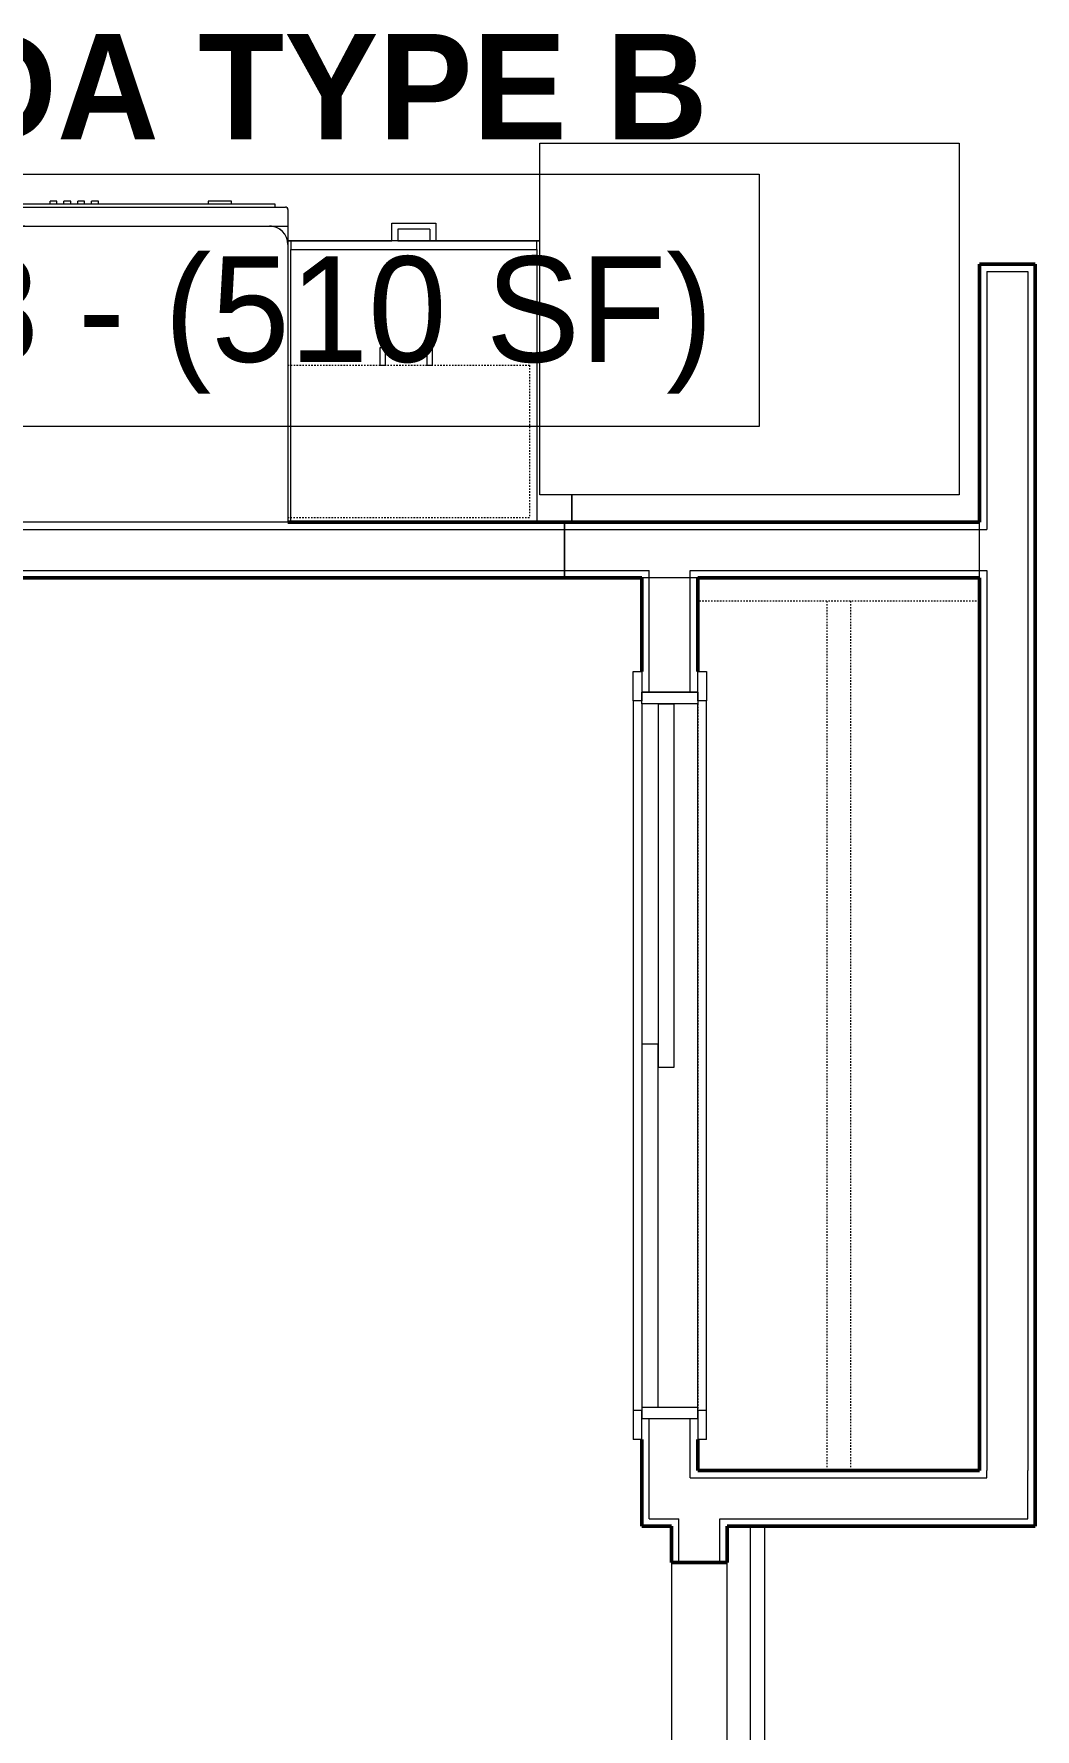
# Model space of a CAD drawing. Header units: inches. Extents: x -4235 to -464, y 9767 to 12347.
# Drawn here: x -3330.1 to -3244.7, y 10548.6 to 10693.2 of the extents above; entities that cross this region are included whole.
import ezdxf

# ---------------------------------------------------------------- set-up
doc = ezdxf.new("R2010")
doc.units = ezdxf.units.IN
doc.header["$MEASUREMENT"] = 0
doc.linetypes.add('Dash', pattern=[0.25, 0.125, -0.125])
for name, color, linetype, lineweight in [('0-1', 7, 'Continuous', 5), ('0-2', 10, 'Continuous', 9), ('A-AREA-IDEN', 2, 'Continuous', 9), ('A-DOOR-1', 10, 'Continuous', 9), ('A-DOOR-4', 7, 'Continuous', 50), ('A-DOOR-FRAM-1', 10, 'Continuous', 9), ('A-WALL-1', 7, 'Continuous', 50), ('A-WALL-2', 250, 'Continuous', 13), ('A-WALL-3', 10, 'Continuous', 9), ('A-WALL-4', 254, 'Continuous', 9), ('A-WALL-5', 113, 'Continuous', 9), ('Q-CASE-1', 10, 'Continuous', 9), ('Q-CASE-2', 254, 'Continuous', 9), ('Q-CASE-3', 254, 'Dash', 9), ('Q-CASE-4', 10, 'Dash', 9), ('Q-CASE-HDLN-1', 10, 'Dash', 9), ('Q-CASE-HDLN-2', 254, 'Dash', 9), ('Q-SPCQ-1', 10, 'Continuous', 9)]:
    doc.layers.add(name, color=color, linetype=linetype, lineweight=lineweight)
doc.styles.add('Century Gothic', font='ufonts.com_century-gothic.ttf', dxfattribs={"height": 9})
doc.styles.add('Century Gothic_B', font='GOTHICB.TTF', dxfattribs={"height": 9})

# ---------------------------------------------------------------- blocks, each defined once
blk = doc.blocks.new('SLIDING - FLUSH - 5-0 x 6-8-3203585-BACKGROUND - RCP - 3RD FLOOR')
at = {"layer": 'A-DOOR-1'}
for p, q in [((-32.75, 2.25), (-32.75, 3)), ((-30.25, 3), (-32.75, 3)), ((30.25, 3), (-30.25, 3)), ((-30.25, 3), (-30.25, 2.25)), ((30.25, 2.25), (30.25, 3)), ((30.25, 3), (32.75, 3)), ((32.75, 3), (32.75, 2.25)), ((-32.75, 2.25), (-30.25, 2.25)), ((1, 2.25), (-30, 2.25)), ((-30, 2.25), (-30, 0.88)), ((1, 2.25), (1, 0.88)), ((32.75, 2.25), (30.25, 2.25)), ((-30, 0.88), (1, 0.88)), ((30, 0.88), (-1, 0.88)), ((-1, 0.88), (-1, -0.5)), ((30, 0.88), (30, -0.5)), ((-1, -0.5), (30, -0.5)), ((-32.75, -3.25), (-32.75, -2.5)), ((-30.25, -2.5), (-32.75, -2.5)), ((-30.25, -2.5), (-30.25, -3.25)), ((30.25, -2.5), (32.75, -2.5)), ((30.25, -3.25), (30.25, -2.5)), ((32.75, -2.5), (32.75, -3.25)), ((-32.75, -3.25), (-30.25, -3.25)), ((-30.25, -3.25), (30.25, -3.25)), ((32.75, -3.25), (30.25, -3.25))]:
    blk.add_line(p, q, dxfattribs=at)
at = {"layer": 'A-DOOR-FRAM-1'}
for p, q in [((-30, 2.25), (-31, 2.25)), ((-31, -2.5), (-31, 2.25)), ((-30, 2.25), (-30, -2.5)), ((30, 2.25), (1, 2.25)), ((30, -2.5), (30, 2.25)), ((30, 2.25), (31, 2.25)), ((31, 2.25), (31, -2.5)), ((-31, -2.5), (-30, -2.5)), ((-30, -2.5), (30, -2.5)), ((31, -2.5), (30, -2.5))]:
    blk.add_line(p, q, dxfattribs=at)
blk = doc.blocks.new('Refrigerator_-_Side-by-Side_6047 - 36_ X 30_-1372843-BACKGROUND - RCP - 3RD FLOOR')
at = {"layer": 'Q-SPCQ-1'}
for p, q in [((-17.88, 15.58), (17.87, 15.58)), ((-17.88, -14.42), (-17.88, 15.58)), ((17.87, 15.58), (17.87, -14.42)), ((17.87, -14.42), (-17.88, -14.42))]:
    blk.add_line(p, q, dxfattribs=at)
blk = doc.blocks.new('Dishwasher_15404 - 34_ counter-547918-BACKGROUND - RCP - 3RD FLOOR')
at = {"layer": 'Q-SPCQ-1'}
for p, q in [((0, 24), (23.68, 24)), ((0, 0), (0, 24)), ((23.68, 24), (25.25, 24)), ((25.25, 24), (26.68, 24)), ((25.25, 24), (25.25, 22.43)), ((26.87, 23.8), (26.87, 0.2)), ((25.25, 22.43), (25.25, 1.57)), ((26.87, 22.91), (27.12, 22.91)), ((27.12, 21.39), (27.12, 22.91)), ((27.12, 20.19), (27.12, 21.39)), ((27.12, 20.28), (27.37, 20.28)), ((27.37, 19.69), (27.37, 20.28)), ((27.12, 3.81), (27.12, 20.19)), ((27.12, 19.69), (27.37, 19.69)), ((27.12, 19.1), (27.37, 19.1)), ((27.37, 18.51), (27.37, 19.1)), ((27.12, 18.51), (27.37, 18.51)), ((27.12, 17.92), (27.37, 17.92)), ((27.37, 17.33), (27.37, 17.92)), ((27.12, 17.33), (27.37, 17.33)), ((27.12, 16.74), (27.37, 16.74)), ((27.12, 16.15), (27.37, 16.15)), ((27.37, 16.15), (27.37, 16.74)), ((27.37, 6.79), (27.12, 6.79)), ((27.37, 5.81), (27.37, 6.79)), ((27.37, 4.82), (27.37, 5.81)), ((27.12, 4.82), (27.37, 4.82)), ((27.12, 2.61), (27.12, 3.81)), ((25.25, 1.57), (25.25, 0)), ((27.12, 1.09), (27.12, 2.61)), ((23.68, 0), (0, 0)), ((26.87, 1.09), (27.12, 1.09)), ((25.25, 0), (23.68, 0)), ((26.68, 0), (25.25, 0))]:
    blk.add_line(p, q, dxfattribs=at)
for centre, radius, start, end in [((23.68, 22.43), 1.57, 360, 90), ((23.68, 22.43), 1.57, 32.077, 42.3359), ((23.68, 22.43), 1.57, 17.8182, 27.5266), ((26.68, 23.8), 0.197, 360, 90), ((23.68, 22.43), 1.57, 360, 13.6425), ((23.68, 1.57), 1.57, 270, 360), ((23.68, 1.57), 1.57, 346.3575, 360), ((23.68, 1.57), 1.57, 317.6641, 327.923), ((23.68, 1.57), 1.57, 332.4734, 342.1818), ((26.68, 0.2), 0.197, 270, 360), ((26.68, 0.2), 0.197, 270, 345)]:
    blk.add_arc(centre, radius, start, end, dxfattribs=at)
blk = doc.blocks.new('BARN - FLUSH - 3-0 x 7-0 BARN DOOR-V62-BACKGROUND - RCP - 3RD FLOOR')
at = {"layer": 'A-DOOR-1'}
for p, q in [((-57, -4.32), (-60, -4.32)), ((-60, -4.32), (-60, -4.95)), ((-57, -5.82), (-57, -4.07)), ((-57, -4.07), (-21, -4.07)), ((-21, -4.07), (-21, -5.82)), ((21, -4.32), (-21, -4.32)), ((21, -4.95), (21, -4.32)), ((-60, -4.95), (-60, -5.57)), ((-60, -5.57), (-57, -5.57)), ((-21, -5.57), (21, -5.57)), ((21, -5.57), (21, -4.95)), ((-21, -5.82), (-57, -5.82))]:
    blk.add_line(p, q, dxfattribs=at)
at = {"layer": 'A-DOOR-4'}
for p, q in [((-56, -6), (-56, -5.82)), ((-54.5, -6), (-56, -6)), ((-54.5, -5.82), (-54.5, -6)), ((-23.5, -6), (-23.5, -5.82)), ((-22, -6), (-23.5, -6)), ((-22, -5.82), (-22, -6))]:
    blk.add_line(p, q, dxfattribs=at)
blk = doc.blocks.new('OD_CW_Closet - OD_CW_Closet-2508933-BACKGROUND - RCP - 3RD FLOOR')
at = {"layer": 'Q-CASE-HDLN-1'}
for p, q in [((0.74, 24), (0.74, 0)), ((0.74, 13), (74.9, 13)), ((0.74, 11), (74.9, 11)), ((0.74, 0), (6.74, 0)), ((9.24, 0), (69.74, 0)), ((72.24, 0), (74.9, 0))]:
    blk.add_line(p, q, dxfattribs=at)
at = {"layer": 'Q-CASE-HDLN-2'}
for p, q in [((74.9, 24), (0.74, 24)), ((74.9, 0), (74.9, 24))]:
    blk.add_line(p, q, dxfattribs=at)
blk = doc.blocks.new('Base Cabinet 3 Drawer 230 - Base Cabinet 3 Drawer 230 21_-2554957-BACKGROUND - RCP - 3RD FLOOR')
at = {"layer": 'Q-CASE-1'}
for p, q in [((-9.76, -23.25), (-9.76, 0)), ((-9.76, 0), (11.24, 0)), ((11.24, 0), (11.24, -23.25)), ((-9.76, -23.25), (-9.76, -24)), ((11.24, -23.25), (-9.76, -23.25)), ((-9.76, -24), (11.24, -24)), ((-0.64, -24), (-1.14, -24)), ((-1.14, -25.5), (-1.14, -24)), ((-0.64, -25), (-0.64, -24)), ((2.11, -25), (2.11, -24)), ((2.11, -24), (2.61, -24)), ((2.61, -24), (2.61, -25.5)), ((11.24, -24), (11.24, -23.25)), ((2.61, -25.5), (-1.14, -25.5)), ((-0.64, -25), (2.11, -25))]:
    blk.add_line(p, q, dxfattribs=at)
blk = doc.blocks.new('300 Series Wall Hung Cabinet_302 - 21_ X 24_-2838688-BACKGROUND - RCP - 3RD FLOOR')
at = {"layer": 'Q-CASE-2'}
for p, q in [((-1.76, 14.69), (-2.25, 14.69)), ((-2.25, 14.69), (-2.25, 13.19)), ((-1.76, 13.19), (-1.76, 14.69)), ((2.24, 14.69), (1.75, 14.69)), ((1.75, 14.69), (1.75, 13.19)), ((2.24, 13.19), (2.24, 14.69)), ((-2.25, 13.19), (-1.76, 13.19)), ((1.75, 13.19), (2.24, 13.19))]:
    blk.add_line(p, q, dxfattribs=at)
at = {"layer": 'Q-CASE-3'}
for p, q in [((-10.1, 13.19), (10.5, 13.19)), ((10.5, 13.19), (10.5, 0.23))]:
    blk.add_line(p, q, dxfattribs=at)
at = {"layer": 'Q-CASE-4'}
blk.add_line((10.5, 0.19), (-10.1, 0.19), dxfattribs=at)
blk = doc.blocks.new('CTR - 1st Phase - Unit Layouts_rvt-1-BACKGROUND - RCP - 3RD FLOOR')
at = {"layer": 'A-WALL-1'}
for p, q in [((-3249.45, 10651.54), (-3249.45, 10673.55)), ((-3249.45, 10673.55), (-3248.82, 10673.55)), ((-3248.82, 10673.55), (-3245.32, 10673.55)), ((-3245.32, 10673.55), (-3244.7, 10673.55)), ((-3244.7, 10673.55), (-3244.7, 10570.64)), ((-3308.42, 10651.54), (-3249.45, 10651.54)), ((-3278.22, 10646.79), (-3402.3, 10646.79)), ((-3278.22, 10638.8), (-3278.22, 10646.79)), ((-3273.47, 10646.79), (-3273.47, 10638.8)), ((-3249.45, 10646.79), (-3273.47, 10646.79)), ((-3249.45, 10570.64), (-3249.45, 10646.79)), ((-3278.22, 10565.89), (-3278.22, 10573.3)), ((-3273.47, 10573.3), (-3273.47, 10570.64)), ((-3273.47, 10570.64), (-3249.45, 10570.64)), ((-3244.7, 10570.64), (-3244.7, 10566.52)), ((-3277.6, 10565.89), (-3278.22, 10565.89)), ((-3275.7, 10565.89), (-3277.6, 10565.89)), ((-3275.7, 10562.79), (-3275.7, 10565.89)), ((-3270.95, 10565.89), (-3270.95, 10562.79)), ((-3244.7, 10565.89), (-3270.95, 10565.89)), ((-3244.7, 10566.52), (-3244.7, 10565.89)), ((-3270.95, 10562.79), (-3275.7, 10562.79))]:
    blk.add_line(p, q, dxfattribs=at)
at = {"layer": 'A-WALL-2'}
for p, q in [((-3248.82, 10672.93), (-3245.32, 10672.93)), ((-3248.82, 10672.93), (-3248.82, 10650.92)), ((-3245.32, 10672.93), (-3245.32, 10570.64)), ((-3401.67, 10650.92), (-3249.45, 10650.92)), ((-3249.45, 10650.92), (-3248.82, 10650.92)), ((-3401.67, 10647.42), (-3277.6, 10647.42)), ((-3277.6, 10646.79), (-3277.6, 10647.42)), ((-3277.6, 10637.05), (-3277.6, 10646.79)), ((-3274.1, 10646.79), (-3274.1, 10647.42)), ((-3274.1, 10647.42), (-3249.45, 10647.42)), ((-3274.1, 10637.05), (-3274.1, 10646.79)), ((-3249.45, 10647.42), (-3248.82, 10647.42)), ((-3248.82, 10647.42), (-3248.82, 10570.64)), ((-3277.6, 10566.52), (-3277.6, 10575.05)), ((-3274.1, 10570.02), (-3274.1, 10575.05)), ((-3274.1, 10570.02), (-3273.47, 10570.02)), ((-3273.47, 10570.02), (-3248.82, 10570.02)), ((-3248.82, 10570.02), (-3248.82, 10570.64)), ((-3245.32, 10570.02), (-3245.32, 10570.64)), ((-3245.32, 10566.52), (-3245.32, 10570.02)), ((-3277.6, 10566.52), (-3275.07, 10566.52)), ((-3275.07, 10565.89), (-3275.07, 10566.52)), ((-3275.07, 10562.79), (-3275.07, 10565.89)), ((-3271.57, 10565.89), (-3271.57, 10566.52)), ((-3271.57, 10566.52), (-3245.32, 10566.52)), ((-3271.57, 10562.79), (-3271.57, 10565.89))]:
    blk.add_line(p, q, dxfattribs=at)
at = {"layer": 'A-WALL-3'}
for p, q in [((-3308.42, 10651.54), (-3284.82, 10651.54)), ((-3284.82, 10651.54), (-3284.2, 10651.54)), ((-3249.45, 10646.79), (-3249.45, 10651.54)), ((-3273.47, 10646.79), (-3278.22, 10646.79)), ((-3273.47, 10637.05), (-3278.22, 10637.05)), ((-3273.47, 10575.05), (-3278.22, 10575.05)), ((-3275.7, 10562.79), (-3275.7, 10527.29)), ((-3270.95, 10526.79), (-3270.95, 10562.79))]:
    blk.add_line(p, q, dxfattribs=at)
at = {"layer": 'A-WALL-4'}
for p, q in [((-3284.82, 10651.54), (-3284.82, 10646.82)), ((-3284.82, 10646.82), (-3284.82, 10651.54)), ((-3284.2, 10651.54), (-3249.45, 10651.54)), ((-3284.82, 10646.79), (-3332.82, 10646.79)), ((-3278.22, 10646.79), (-3284.82, 10646.79)), ((-3249.45, 10646.79), (-3273.47, 10646.79)), ((-3270.95, 10562.79), (-3275.7, 10562.79))]:
    blk.add_line(p, q, dxfattribs=at)
at = {"layer": 'A-WALL-5'}
for p, q in [((-3299.55, 10675.54), (-3308.42, 10675.54)), ((-3308.42, 10675.54), (-3299.55, 10675.54)), ((-3299.05, 10675.54), (-3299.55, 10675.54)), ((-3296.3, 10675.54), (-3299.05, 10675.54)), ((-3299.05, 10675.54), (-3296.3, 10675.54)), ((-3295.8, 10675.54), (-3296.3, 10675.54)), ((-3286.92, 10675.54), (-3295.8, 10675.54)), ((-3295.8, 10675.54), (-3286.92, 10675.54)), ((-3284.2, 10651.54), (-3284.2, 10653.85)), ((-3284.2, 10653.85), (-3284.2, 10651.54)), ((-3308.42, 10651.54), (-3284.2, 10651.54)), ((-3284.2, 10651.54), (-3308.42, 10651.54))]:
    blk.add_line(p, q, dxfattribs=at)
at = {"layer": '0-2'}
for name, p in [('Refrigerator_-_Side-by-Side_6047 - 36_ X 30_-1372843-BACKGROUND - RCP - 3RD FLOOR', (-3269.05, 10668.28)), ('300 Series Wall Hung Cabinet_302 - 21_ X 24_-2838688-BACKGROUND - RCP - 3RD FLOOR', (-3298.32, 10651.73))]:
    blk.add_blockref(name, p, dxfattribs=at)
for name, p, rotation in [('Dishwasher_15404 - 34_ counter-547918-BACKGROUND - RCP - 3RD FLOOR', (-3308.42, 10651.54), 90.00000000003523), ('Base Cabinet 3 Drawer 230 - Base Cabinet 3 Drawer 230 21_-2554957-BACKGROUND - RCP - 3RD FLOOR', (-3296.94, 10651.54), 180), ('OD_CW_Closet - OD_CW_Closet-2508933-BACKGROUND - RCP - 3RD FLOOR', (-3273.45, 10645.54), 269.9999999999512), ('SLIDING - FLUSH - 5-0 x 6-8-3203585-BACKGROUND - RCP - 3RD FLOOR', (-3275.97, 10606.05), 89.99999999999191), ('BARN - FLUSH - 3-0 x 7-0 BARN DOOR-V62-BACKGROUND - RCP - 3RD FLOOR', (-3273.32, 10544.79), 89.99999999996912)]:
    blk.add_blockref(name, p, dxfattribs=dict(at, rotation=rotation))

msp = doc.modelspace()

# ---------------------------------------------------------------- linework, layer by layer
at = {"layer": 'A-AREA-IDEN', "flags": 128}
msp.add_lwpolyline([(-3352.74, 10681.21), (-3268.24, 10681.21), (-3268.24, 10659.71), (-3352.74, 10659.71)], close=True, dxfattribs=at)

# ---------------------------------------------------------------- block references
at = {"layer": '0-1'}
msp.add_blockref('CTR - 1st Phase - Unit Layouts_rvt-1-BACKGROUND - RCP - 3RD FLOOR', (0, 0), dxfattribs=at)

# ---------------------------------------------------------------- texts
at = {"layer": 'A-AREA-IDEN', "char_height": 9, "attachment_point": 1}
for s, insert, width, style in [('ADA TYPE B', (-3345.49, 10693.18), 84.537, 'Century Gothic_B'), ('318 - (510 SF)', (-3349.74, 10674.21), 94.839, 'Century Gothic')]:
    msp.add_mtext(s, dxfattribs=dict(at, insert=insert, width=width, style=style))

doc.saveas('drawing.dxf')
